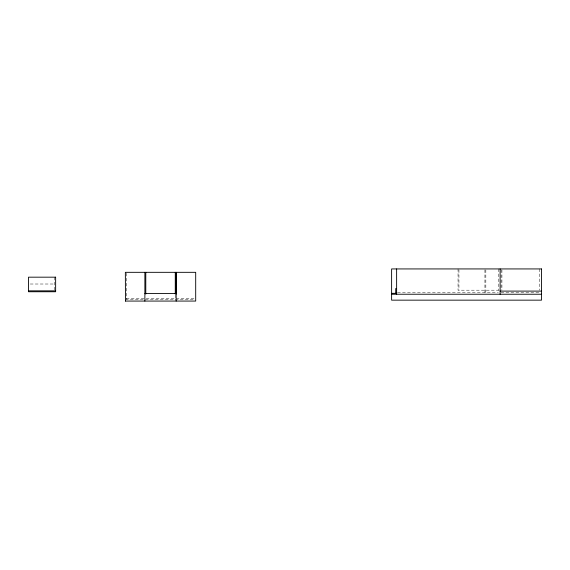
<?xml version="1.0" encoding="UTF-8"?>
<svg xmlns="http://www.w3.org/2000/svg" width="570" height="570" viewBox="0 0 570 570"><rect width="100%" height="100%" fill="white"/><g stroke="black" fill="none" stroke-linecap="round" stroke-linejoin="round"><path stroke-width="0.43" stroke-dasharray="2.85 2.14" d="M30.253 284.01L54.763 284.01M499.199 290.187L458.038 290.187L458.038 268.933M397.518 292.41L498.337 292.41M500.987 292.41L539.74 292.41M126.248 298.331L194.805 298.331M125.357 299.243L194.805 299.243M539.676 268.933L539.676 290.187M501.928 269.817L501.928 290.187M501.023 269.802L501.023 290.187M498.287 268.933L498.287 290.187M485.839 269.845L485.839 292.41M484.928 269.845L484.928 292.41M458.943 269.817L458.943 290.187M175.275 294.939L175.275 300.155M126.269 273.194L126.269 299.286M54.727 277.177L54.727 289.988"/><path stroke-width="0.85" d="M396.627 288.562L395.722 288.562L395.722 293.322M28.5 290.842L55.639 290.842M500.111 291.099L541.5 291.099M391.618 293.322L396.627 293.322M144.873 293.479L176.166 293.479M391.618 294.234L541.5 294.234M125.357 301.067L195.695 301.067L195.695 272.325L125.357 272.325L125.464 301.067M500.111 268.933L500.111 294.234M396.627 268.933L396.627 294.234M176.18 294.07L176.18 272.325L176.166 301.067M175.275 272.325L175.275 294.07M145.785 272.325L145.785 294.07M144.873 272.325L144.873 301.067M541.5 268.933L391.618 268.933L391.618 300.155L541.5 300.155L541.5 268.933M55.639 277.177L28.5 277.177L28.5 291.747L55.639 291.747L55.639 277.177"/></g></svg>
